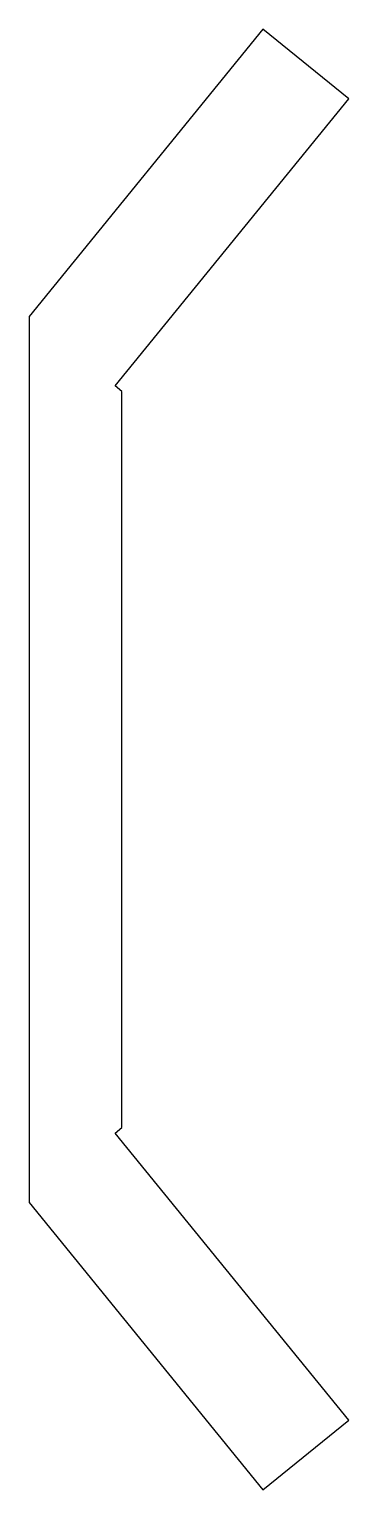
# Model space of a CAD drawing. Header units: millimetres. Extents: x 72 to 102, y -69 to 69.
import ezdxf

# ---------------------------------------------------------------- set-up
doc = ezdxf.new("R2010")
doc.units = ezdxf.units.MM
doc.layers.get('0').update_dxf_attribs({"linetype": 'CONTINUOUS'})

msp = doc.modelspace()

# ---------------------------------------------------------------- linework, layer by layer
msp.add_lwpolyline([(72.25, 41.94), (72.25, -41.94), (94.31, -69.12), (102.43, -62.52), (80.37, -35.35), (81, -34.84), (81, 34.84), (80.37, 35.35), (102.43, 62.52), (94.31, 69.12)], close=True)

doc.saveas('drawing.dxf')
